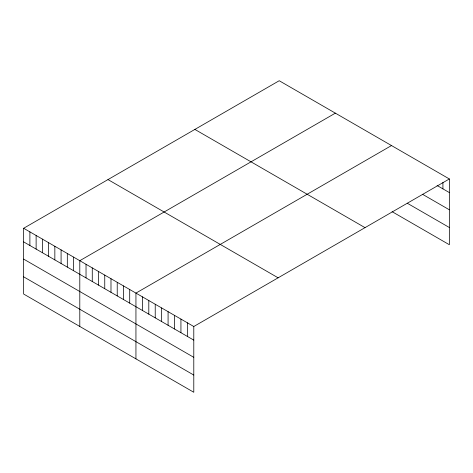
<?xml version="1.0" encoding="UTF-8"?>
<svg xmlns="http://www.w3.org/2000/svg" width="473" height="473" viewBox="0 0 473 473"><rect width="100%" height="100%" fill="white"/><g stroke="black" fill="none" stroke-linecap="round" stroke-linejoin="round"><path stroke-width="0.71" d="M449.35 178.96L193.788 326.506L193.788 392.271L23.65 294.04L23.65 228.276L279.212 80.729L449.35 178.96L449.35 244.724L392.087 211.662M335.357 113.148L79.795 260.694L79.795 326.459M391.502 145.56L135.94 293.106L135.94 358.871M437.082 185.493L449.35 192.576M422.472 194.267L449.35 209.787M407.277 203.224L449.35 227.513M194.876 129.419L365.014 227.649M107.986 179.586L278.124 277.817M23.65 228.276L193.788 326.506M23.65 241.892L193.788 340.122M23.65 259.103L193.788 357.334M23.65 276.829L193.788 375.059M442.923 182.418L442.923 188.863M187.361 322.793L187.361 336.409M180.934 319.086L180.934 332.702M174.507 315.373L174.507 328.989M168.081 311.66L168.081 325.276M161.654 307.953L161.654 321.569M155.227 304.24L155.227 317.856M148.8 300.532L148.8 314.149M142.367 296.819L142.367 310.436M129.703 289.506L129.703 303.122M123.465 285.905L123.465 299.521M117.227 282.304L117.227 295.921M110.989 278.703L110.989 292.32M104.752 275.097L104.752 288.713M98.514 271.496L98.514 285.113M92.27 267.895L92.27 281.512M86.033 264.295L86.033 277.911M73.557 257.093L73.557 270.71M67.32 253.487L67.32 267.103M61.082 249.886L61.082 263.502M54.844 246.285L54.844 259.902M48.607 242.684L48.607 256.301M42.363 239.084L42.363 252.7M36.125 235.477L36.125 249.094M29.888 231.876L29.888 245.493"/></g></svg>
